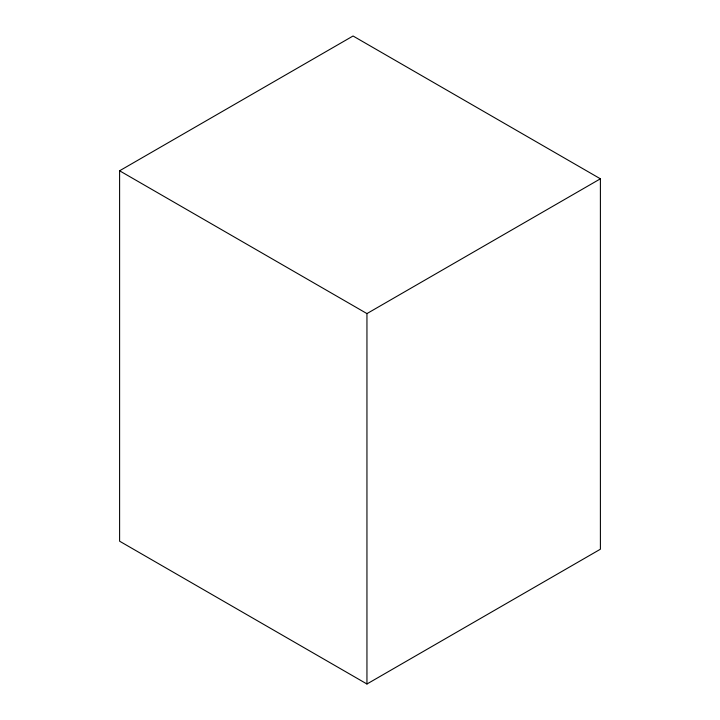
<?xml version="1.0" encoding="UTF-8"?>
<svg xmlns="http://www.w3.org/2000/svg" width="720" height="720" viewBox="0 0 720 720"><rect width="100%" height="100%" fill="white"/><g stroke="black" fill="none" stroke-linecap="round" stroke-linejoin="round"><path stroke-width="1.08" d="M119.601 170.784L353.052 36L600.399 178.803L600.399 549.216L366.948 684L119.601 541.197L119.601 170.784L366.948 313.587L600.399 178.803M366.948 313.587L366.948 684"/></g></svg>
